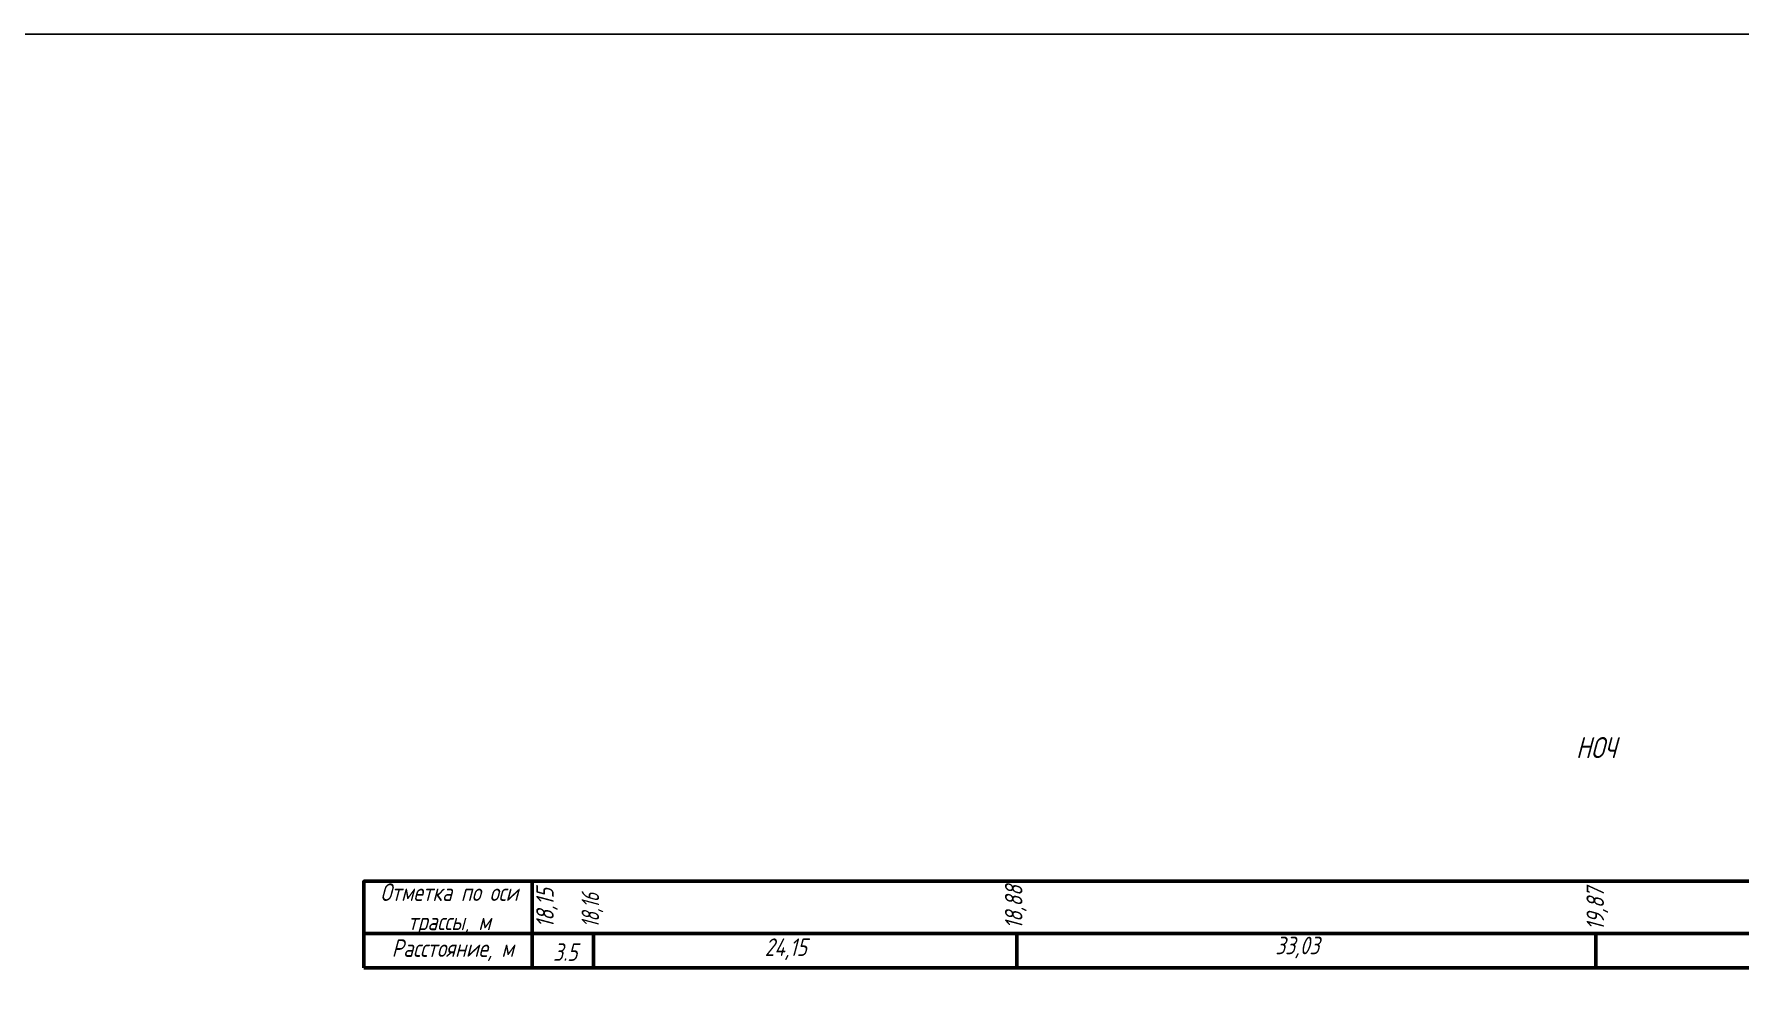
# Model space of a CAD drawing. Header units: millimetres. Extents: x 6546658 to 12951752, y -1354198 to 1102852.
# Drawn here: x 6747436 to 6844749, y 36500 to 91147 of the extents above; entities that cross this region are included whole.
import ezdxf

# ---------------------------------------------------------------- set-up
doc = ezdxf.new("R2010")
doc.units = ezdxf.units.MM
for name, color, linetype, lineweight in [('!!ТЕКСТ', 3, 'Continuous', 20), ('ИС_TXT', 4, 'Continuous', 18), ('ИС_ТаБл', 5, 'Continuous', 50)]:
    doc.layers.add(name, color=color, linetype=linetype, lineweight=lineweight)
doc.styles.add('0', font='isocpeur.ttf', dxfattribs={"width": 0.8, "oblique": 15})
doc.styles.add('ISOCPEUR', font='isocpeur.ttf', dxfattribs={"width": 0.8, "oblique": 15})

msp = doc.modelspace()

# ---------------------------------------------------------------- linework, layer by layer
at = {"color": 1}
msp.add_lwpolyline([(6546658, 91146.6), (7115680.7, 91146.6), (7115680.7, -72566.7), (6546658, -72566.7)], close=True, dxfattribs=at)
at = {"layer": 'ИС_ТаБл', "ltscale": 1000}
for p, q in [((6766243.5, 42821.7), (6766243.5, 37867.2)), ((6766283.5, 42821.7), (6766243.5, 42781.7)), ((6775855.7, 42821.7), (6775855.7, 37867.2)), ((6930166.1, 39821.7), (6766243.5, 39821.7)), ((6779354.5, 37867.2), (6779354.5, 39821.7))]:
    msp.add_line(p, q, dxfattribs=at)
at = {"layer": 'ИС_ТаБл'}
for p, q in [((6766243.5, 42821.7), (6930166.1, 42821.7)), ((6766243.5, 37867.2), (6930166.1, 37867.2))]:
    msp.add_line(p, q, dxfattribs=at)
for points in [[(6803503.9, 37867.2), (6803503.9, 39821.7)], [(6836538.7, 37867.2), (6836538.7, 39821.7)]]:
    msp.add_lwpolyline(points, dxfattribs=at)

# ---------------------------------------------------------------- texts
at = {"layer": 'ИС_TXT', "ltscale": 1000, "style": '0', "oblique": 15}
for s, width, p in [('18,15', 0.8, (6777081.6, 40154.7, 0)), ('18,16', 0.7, (6779670.3, 40154.7, 0)), ('18,88', 0.8, (6803819.7, 40087.9, 0)), ('19,87', 0.8, (6836998.2, 40010.5, 0))]:
    msp.add_text(s, height=1000, rotation=90, dxfattribs=dict(at, width=width)).set_placement(p)
at = {"layer": 'ИС_TXT', "ltscale": 1000, "style": '0', "oblique": 15, "width": 0.8}
for s, p in [('3.5', (6777048.4, 38270.9, 0)), ('24,15', (6789115.4, 38550.5, 0)), ('33,03', (6818244.9, 38647.5, 0))]:
    msp.add_text(s, height=1000, dxfattribs=at).set_placement(p)
at = {"layer": 'ИС_TXT', "ltscale": 1000, "char_height": 1000, "attachment_point": 1, "style": '0'}
for s, insert, width in [('\\pxqc;Отметка по оси трассы, м', (6766781.1, 42687.1), 8673.25), ('\\pxqc;Расстояние, м', (6767176.5, 39495.7), 8281.664)]:
    msp.add_mtext(s, dxfattribs=dict(at, insert=insert, width=width))

# ---------------------------------------------------------------- next in the draw order: texts
at = {"layer": '!!ТЕКСТ', "color": 1, "char_height": 1200, "attachment_point": 5, "style": 'ISOCPEUR', "bg_fill": 2}
for s, insert, width in [('ПК75+50 \\PМост через р.Кальмиус\\P24+3Х33+24м', (6853072, 52298.8), 17708.562), ('НОЧ', (6836547, 50437), 3472.658)]:
    msp.add_mtext(s, dxfattribs=dict(at, insert=insert, width=width))

doc.saveas('drawing.dxf')
